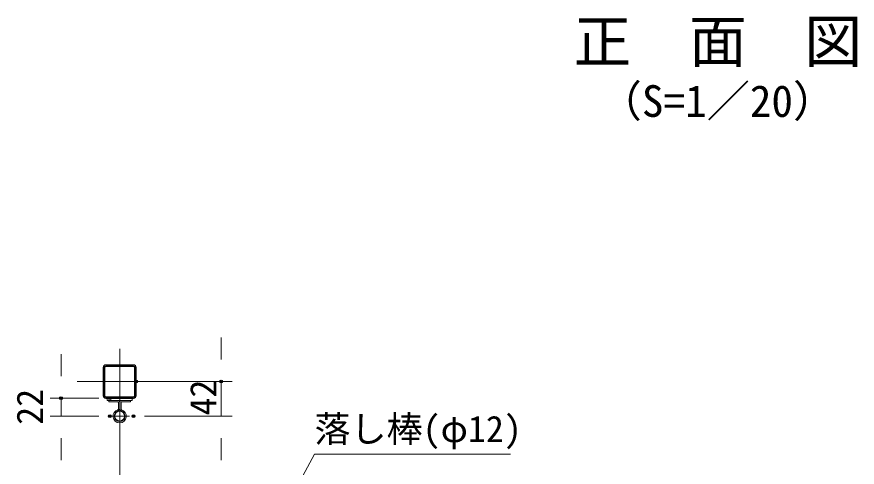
# Model space of a CAD drawing. Units: millimetres, scale not verified. Extents: x -4200 to 4200, y -2970 to 2970.
# Drawn here: x -95 to 1434, y -1541 to -721 of the extents above; entities that cross this region are included whole.
import ezdxf
from ezdxf.enums import TextEntityAlignment as Align

# ---------------------------------------------------------------- set-up
doc = ezdxf.new("R2010")
doc.units = ezdxf.units.MM
doc.header["$LTSCALE"] = 10
doc.header["$PDMODE"] = 32
doc.header["$PDSIZE"] = 5
doc.linetypes.add('USER1', pattern=[50.8, 31.75, -6.35, 6.35, -6.35])
for name, color, linetype, lineweight in [('0-0_D-STR-TXT', 7, 'Continuous', 13), ('0-1_D-STR-DIM', 7, 'Continuous', 13), ('0-5_D-STR1', 1, 'Continuous', 25), ('0-6_D-BMK', 2, 'USER1', 13), ('0-9_D-STR3', 3, 'Continuous', 13)]:
    doc.layers.add(name, color=color, linetype=linetype, lineweight=lineweight)
doc.layers.add('0-3_Defpoints', color=6, linetype='Continuous')
doc.styles.add('ＭＳ ゴシック', font='')
doc.styles.get('ＭＳ ゴシック').set_extended_font_data('MS Gothic')

msp = doc.modelspace()

# ---------------------------------------------------------------- linework, layer by layer
at = {"layer": '0-0_D-STR-TXT'}
msp.add_lwpolyline([(803.53, -1517.83), (446.35, -1517.83), (324.09, -1745.45)], dxfattribs=at)
at = {"layer": '0-1_D-STR-DIM'}
for p, q in [((276.66, -1345.6), (276.66, -1305.6)), ((-14.94, -1375.6), (-14.94, -1335.6)), ((141.84, -1385.6), (296.66, -1385.6)), ((276.66, -1448.45), (276.66, -1385.6)), ((54.02, -1415.6), (-34.94, -1415.6)), ((-14.94, -1448.45), (-14.94, -1415.6)), ((54.02, -1448.45), (-34.94, -1448.45)), ((137.17, -1448.45), (296.66, -1448.45)), ((-14.94, -1488.45), (-14.94, -1528.45)), ((276.66, -1488.45), (276.66, -1528.45))]:
    msp.add_line(p, q, dxfattribs=at)
at = {"layer": '0-3_Defpoints'}
for p in [(121.84, -1385.6), (276.66, -1385.6), (-14.94, -1415.6), (74.02, -1415.6), (74.02, -1448.45), (117.17, -1448.45)]:
    msp.add_point(p, dxfattribs=at)
at = {"layer": '0-5_D-STR1'}
for p, q in [((61.84, -1360.4), (61.84, -1410.8)), ((64.24, -1360.4), (64.24, -1410.8)), ((117.04, -1355.6), (66.64, -1355.6)), ((117.04, -1358), (66.64, -1358)), ((119.44, -1410.8), (119.44, -1360.4)), ((121.84, -1410.8), (121.84, -1360.4)), ((66.64, -1413.2), (117.04, -1413.2)), ((66.64, -1415.6), (117.04, -1415.6))]:
    msp.add_line(p, q, dxfattribs=at)
for centre, radius, start, end in [((66.64, -1360.4), 4.8, 90, 180), ((66.64, -1360.4), 2.4, 90, 180), ((117.04, -1360.4), 4.8, 0, 90), ((117.04, -1360.4), 2.4, 0, 90), ((66.64, -1410.8), 4.8, 180, 270), ((66.64, -1410.8), 2.4, 180, 270), ((117.04, -1410.8), 4.8, 270, 0), ((117.04, -1410.8), 2.4, 270, 0)]:
    msp.add_arc(centre, radius, start, end, dxfattribs=at)
at = {"layer": '0-6_D-BMK'}
for p, q in [((91.84, -1325.78), (91.84, -2102.12)), ((169.3, -1385.6), (14.38, -1385.6)), ((91.84, -1466.28), (91.84, -1407.77)), ((74.02, -1448.45), (109.67, -1448.45))]:
    msp.add_line(p, q, dxfattribs=at)
at = {"layer": '0-9_D-STR3'}
for p, q in [((69.34, -1415.6), (114.34, -1415.6)), ((69.34, -1420.1), (69.34, -1415.6)), ((69.34, -1420.1), (114.34, -1420.1)), ((72.09, -1422.5), (72.09, -1420.1)), ((72.34, -1422.5), (88.24, -1422.5)), ((77.59, -1422.5), (88.24, -1422.5)), ((95.44, -1422.5), (111.34, -1422.5)), ((111.34, -1422.5), (111.34, -1420.1)), ((114.34, -1420.1), (114.34, -1415.6)), ((89.44, -1435.6), (89.44, -1423.7)), ((91.84, -1435.6), (91.84, -1423.7)), ((94.24, -1435.6), (94.24, -1423.7))]:
    msp.add_line(p, q, dxfattribs=at)
msp.add_circle((91.84, -1448.45), 9, dxfattribs=at)
for centre, radius, start, end in [((88.24, -1423.7), 3.6, 0, 90), ((88.24, -1423.7), 1.2, 0, 90), ((95.44, -1423.7), 3.6, 90, 180), ((95.44, -1423.7), 1.2, 90, 180), ((91.84, -1448.45), 12.15, 105.64421, 74.35579), ((88.24, -1435.6), 1.2, 285.64421, 0), ((88.24, -1435.6), 3.6, 285.64421, 0), ((95.44, -1435.6), 3.6, 180, 254.35579), ((95.44, -1435.6), 1.2, 180, 254.35579), ((91.84, -1448.45), 9.75, 105.64421, 74.35579)]:
    msp.add_arc(centre, radius, start, end, dxfattribs=at)

# ---------------------------------------------------------------- texts
at = {"layer": '0-0_D-STR-TXT', "style": 'ＭＳ ゴシック'}
for s, height, p in [('正\u3000面\u3000図', 76.98, (918.36, -827.73)), ('（S=1／20）', 57.7, (963.84, -920.93)), ('落し棒(φ12)', 48.09, (446.53, -1510.28))]:
    msp.add_text(s, height=height, dxfattribs=at).set_placement(p, align=Align.BOTTOM_LEFT)
at = {"layer": '0-1_D-STR-DIM', "style": 'ＭＳ ゴシック'}
for s, p in [('42', (282.33, -1447.38)), ('22', (-33.45, -1464.25))]:
    msp.add_text(s, height=48.09, rotation=90, dxfattribs=at).set_placement(p, align=Align.BOTTOM_LEFT)

doc.saveas('drawing.dxf')
